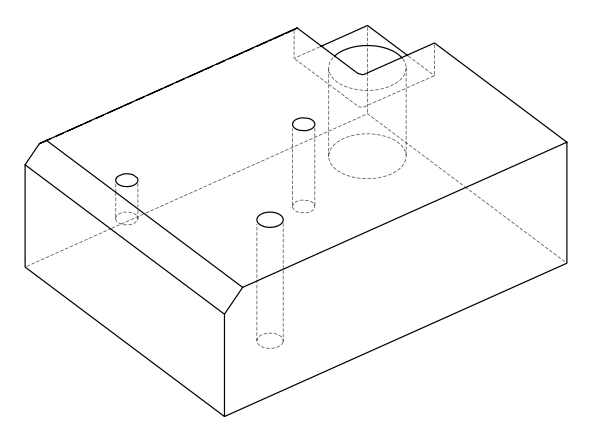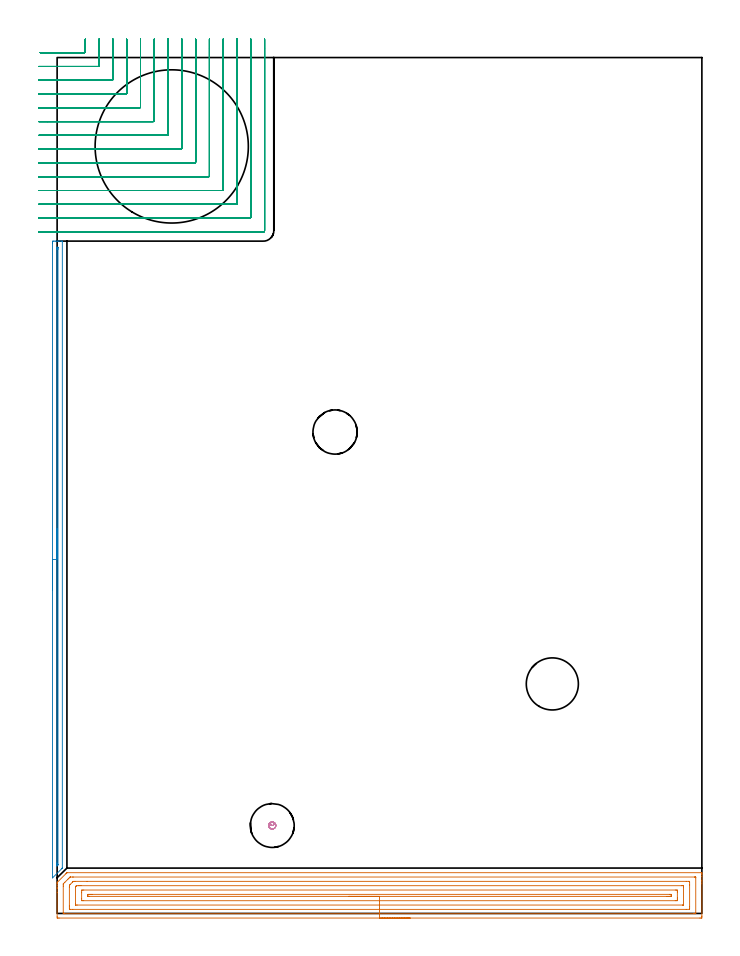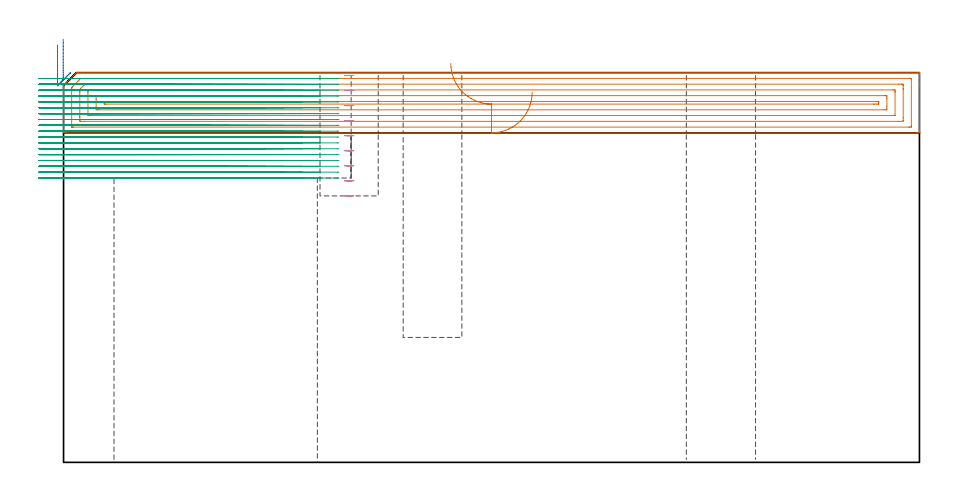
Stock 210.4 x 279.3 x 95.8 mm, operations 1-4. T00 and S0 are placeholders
(PLAN: 9 operations, 6 tool changes, 61.1 min)
(1 AREA_MILL | FG_CHAMFER_SURFACE | UGT0205_001 | 10.29 min | 23043 mm3)
(2 AREA_MILL_1 | FG_CHAMFER_SURFACE_1 | UGT0205_001 | 3.44 min | 1067 mm3)
(3 MILL_CORNER_NOTCH_RECTANGULAR | CORNER_NOTCH_RECTANGULAR | NXT0201_008 | Follow Part, ap 1.5, ae 75% | 44.92 min | 109620 mm3)
(4 MILL_BLIND_HOLE_FROM_SOLID_MATERIAL | STEP1POCKET | UGT0201_130 | Spiral | 0.4 min | 4870 mm3)
(5 MILL_BLIND_HOLE_FROM_SOLID_MATERIAL_1 | STEP1POCKET_1 | UGT0201_130 | Spiral | 0.87 min | 10599 mm3)
(6 INDEXABLE_INSERT_DRILL_THROUGH_HOLE_FROM_SOLID | STEP1HOLE | NXT0302_038 | 0.3 min | 137215 mm3)
(7 SPOT_DRILL | STEP1HOLE_1 | NXT0321_9005460120000 | 0.03 min | 5 mm3)
(8 DRILL_THROUGH_HOLE_INTO_CENTER | STEP1HOLE_1 | NXT0301_065 | 0.41 min | 6626 mm3)
(9 DRILL_TO_ENLARGE_THROUGH_HOLE | STEP1HOLE_1 | UGT0301_044 | 0.42 min | 15096 mm3)
(TOOL UGT0205_001 | Chamfer Mill 20 x 3 x 45 deg. | D20 FL50 Z2)
(TOOL NXT0201_008 | ENDMILL 6mm [2P460-0600-NA 1630] | D6 FL26 Z6)
(TOOL UGT0201_130 | Carbide End Mill 12.0 | D12 FL15 Z4)
(TOOL NXT0302_038 | Index. Insert Drill 50mm [880-D5000L50-04] | D50 PA176 FL200 Z2)
(TOOL NXT0321_9005460120000 | NC Spot Drill, 142deg, 12mm, Carbide, Uncoated | D12 PA142 FL30 Z2)
(TOOL NXT0301_065 | Carbide Drill 9.4mm [860.1-0940-075A1-MM 2214] | D9.4 PA140 FL98 Z2)
(TOOL UGT0301_044 | Twist Drill 17 mm | D17 PA118 FL125 Z2)
(OP 1 AREA_MILL)
G17 G21 G94 G90
T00 M6
G54
G17 G0 G90 X115.2 Y-1.5 S1061 M3
G43 Z105.8 H0
Z91.
G94 G1 X115.162 Z90.128 F250.
X115.048 Z89.264
X114.859 Z88.412
X114.597 Z87.58
X114.263 Z86.774
X113.86 Z86.
X113.392 Z85.264
X112.86 Z84.572
X112.271 Z83.929
X111.628 Z83.34
X110.936 Z82.808
X110.2 Z82.34
X109.426 Z81.937
X108.62 Z81.603
X107.788 Z81.341
X106.936 Z81.152
X106.072 Z81.038
X105.2 Z81.
X0.624
X0.235 Y-1.496 Z81.002
X0.01 Y-1.493 Z81.005
X0. Y-1.114 Z81.383
Y6.777 Z89.272
Y8.182 Z90.678
Y8.53 Z91.026
Y9.227 Z91.727
Y9.845 Z92.345
X0.001 Y9.937 Z92.436
X0.01 Y10.101 Z92.594
X0.171 Y10.271 Z92.771
X2.859 Y12.96 Z95.458
X3.135 Y13.233 Z95.73
X3.206 Y13.296 Z95.789
X3.306 Y13.3 Z95.8
X210.222
X210.39 Y13.298 Z95.789
X210.397 Y13.149 Z95.641
X210.4 Y12.993 Z95.493
Y12.734 Z95.234
Y12.037 Z94.532
Y10.812 Z93.309
Y10.284 Z92.778
Y9.671 Z92.167
Y-0.85 Z81.648
X210.396 Y-1.114 Z81.383
X210.39 Y-1.493 Z81.005
X210.165 Y-1.496 Z81.002
X209.776 Y-1.5 Z81.
X105.2
Y-0.086 Z82.414
X2.412 Y-0.085 Z82.415
X2.256 Y-0.084 Z82.416
X2.055 Y-0.08 Z82.42
X2.013 Y-0.079 Z82.421
X2.007 Y-0.051 Z82.449
X2.004 Y-0.018 Z82.482
X2.001 Y0.166 Z82.666
Y8.934 Z91.434
X2.006 Y9.407 Z91.907
X2.01 Y9.609 Z92.109
X2.015 Y9.654 Z92.154
X2.04 Y9.683 Z92.183
X2.083 Y9.73 Z92.23
X2.412 Y10.062 Z92.562
X2.524 Y10.174 Z92.674
X3.51 Y11.161 Z93.661
X3.853 Y11.501 Z94.001
X4.2 Y11.843 Z94.343
X4.243 Y11.879 Z94.379
X4.278 Y11.881 Z94.381
X4.356 Y11.884 Z94.384
X5.094 Y11.886 Z94.386
X5.248
X207.988 Y11.885 Z94.385
X208.144 Y11.884 Z94.384
X208.345 Y11.88 Z94.38
X208.387 Y11.879 Z94.379
X208.392 Y11.851 Z94.351
X208.396 Y11.818 Z94.318
X208.399 Y11.634 Z94.134
X208.4 Y0.236 Z82.736
X208.398 Y0.101 Z82.601
X208.394 Y-0.007 Z82.493
X208.39 Y-0.073 Z82.427
X208.356 Y-0.079 Z82.421
X207.988 Y-0.084 Z82.416
X207.833 Y-0.085 Z82.415
X105.2 Y-0.086 Z82.414
Y1.328 Z83.828
X5.094 Y1.329 Z83.829
X4.39 Y1.33 Z83.83
X4.2 Y1.332 Z83.832
X4.018 Y1.335 Z83.835
X4.009 Y1.516 Z84.016
X4.003 Y1.71 Z84.21
X4. Y2.393 Z84.893
Y2.589 Z85.089
X4.001 Y8.53 Z91.03
X4.002 Y8.724 Z91.224
X4.01 Y8.922 Z91.422
X4.033 Y9.222 Z91.722
X4.2 Y9.401 Z91.901
X5.083 Y10.284 Z92.784
X5.094 Y10.294 Z92.794
X5.275 Y10.463 Z92.963
X5.445 Y10.466 Z92.966
X5.797 Y10.47 Z92.97
X9.79 Y10.472 Z92.972
X205.307 Y10.471 Z92.971
X206.01 Y10.47 Z92.97
X206.2 Y10.468 Z92.968
X206.382 Y10.465 Z92.965
X206.391 Y10.284 Z92.784
X206.397 Y10.091 Z92.591
X206.4 Y9.407 Z91.907
Y9.211 Z91.711
X206.399 Y2.198 Z84.698
X206.39 Y1.516 Z84.016
X206.385 Y1.335 Z83.835
X205.307 Y1.329 Z83.829
X105.2 Y1.328 Z83.828
Y2.743 Z85.243
X6.524
X6.146 Y2.745 Z85.245
X6.08 Y2.746 Z85.246
X6.017 Y2.749 Z85.249
X6.01 Y2.839 Z85.339
X6. Y3.257 Z85.757
Y3.27 Z85.77
X6.001 Y8.53 Z91.03
X6.01 Y8.744 Z91.244
X6.147 Y8.89 Z91.39
X6.25 Y8.995 Z91.495
X6.294 Y9.036 Z91.536
X6.313 Y9.05 Z91.55
X6.349 Y9.052 Z91.552
X6.881 Y9.056 Z91.556
X7.238 Y9.057 Z91.557
X7.775
X203.876
X204.254 Y9.055 Z91.555
X204.32 Y9.054 Z91.554
X204.383 Y9.051 Z91.551
X204.39 Y8.961 Z91.461
X204.4 Y8.543 Z91.043
Y8.53 Z91.03
X204.399 Y2.838 Z85.338
X204.398 Y2.784 Z85.284
X204.394 Y2.758 Z85.258
X204.391 Y2.75 Z85.25
X204.377 Y2.748 Z85.248
X204.235 Y2.745 Z85.245
X204.056 Y2.743 Z85.243
X105.2
Y4.157 Z86.657
X8.669
X8.225 Y4.161 Z86.661
X8.018 Y4.164 Z86.664
X8.01 Y4.282 Z86.782
X8.001 Y4.801 Z87.301
Y6.777 Z89.277
X8.007 Y7.426 Z89.926
X8.016 Y7.636 Z90.136
X8.227 Y7.639 Z90.139
X8.679 Y7.643 Z90.143
X201.731
X202.175 Y7.639 Z90.139
X202.382 Y7.636 Z90.136
X202.39 Y7.518 Z90.018
X202.399 Y6.999 Z89.499
Y5.023 Z87.523
X202.393 Y4.374 Z86.874
X202.384 Y4.164 Z86.664
X202.173 Y4.161 Z86.661
X201.721 Y4.157 Z86.657
X105.2
Y5.571 Z88.071
X10.456 Y5.572 Z88.072
X10.121 Y5.575 Z88.075
X10.027 Y5.578 Z88.078
X10.01 Y5.58 Z88.08
X10.007 Y5.594 Z88.094
X10.003 Y5.632 Z88.132
X10.002 Y5.751 Z88.251
X10.004 Y5.9 Z88.4
X10.01 Y6.123 Z88.623
X10.019 Y6.222 Z88.722
X10.125 Y6.225 Z88.725
X10.456 Y6.227 Z88.727
X11.015 Y6.229 Z88.729
X11.35
X199.944 Y6.228 Z88.728
X200.279 Y6.225 Z88.725
X200.373 Y6.222 Z88.722
X200.39 Y6.22 Z88.72
X200.393 Y6.206 Z88.706
X200.397 Y6.169 Z88.669
X200.398 Y6.049 Z88.549
X200.396 Y5.9 Z88.4
X200.39 Y5.677 Z88.177
X200.381 Y5.578 Z88.078
X200.275 Y5.575 Z88.075
X199.944 Y5.573 Z88.073
X199.385 Y5.571 Z88.071
X199.05
X105.2
X104.328 Z88.109
X103.464 Z88.223
X102.612 Z88.412
X101.78 Z88.674
X100.974 Z89.008
X100.2 Z89.411
X99.464 Z89.88
X98.772 Z90.411
X98.129 Z91.
X97.54 Z91.643
X97.008 Z92.335
X96.54 Z93.071
X96.137 Z93.845
X95.803 Z94.651
X95.541 Z95.483
X95.352 Z96.335
X95.238 Z97.2
X95.2 Z98.071
G0 Z105.8
M5
M2
(OP 2 AREA_MILL_1)
G17 G21 G94 G90
T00 M6
G54
G17 G0 G90 X-1.5 Y105.5 S1061 M3
G43 Z105.8 H0
Z102.6
G94 G1 Y105.538 Z101.728 F250.
Y105.652 Z100.864
Y105.841 Z100.012
Y106.103 Z99.18
Y106.437 Z98.374
Y106.84 Z97.6
Y107.308 Z96.864
Y107.84 Z96.172
Y108.429 Z95.529
Y109.072 Z94.94
Y109.764 Z94.409
Y110.5 Z93.94
Y111.274 Z93.537
Y112.08 Z93.203
Y112.912 Z92.941
Y113.764 Z92.752
Y114.628 Z92.638
Y115.5 Z92.6
X-1.499 Y218.771 Z92.601
X-1.497 Y219.071
X-1.493 Y219.39 Z92.602
X-1.205 Y219.4 Z92.889
X-0.689 Z93.408
X-0.335 Z93.761
X0.181 Z94.277
X0.535 Z94.63
X1.461 Z95.56
X1.583 Y219.396 Z95.675
X1.697 Y219.39 Z95.789
X1.7 Y219.218 Z95.8
Y14.911
X1.696 Y14.805 Z95.789
X1.656 Y14.758 Z95.752
X1.485 Y14.585 Z95.584
X-1.435 Y11.664 Z92.663
X-1.493 Y11.618 Z92.604
X-1.495 Y11.633 Z92.603
X-1.499 Y11.701 Z92.599
X-1.5 Y115.5 Z92.6
X-0.086 Z94.014
X-0.085 Y216.726 Z94.015
X-0.084 Y216.983 Z94.016
X-0.079 Y217.363 Z94.021
X-0.077 Y217.391 Z94.023
X-0.062 Y217.393 Z94.038
X-0.014 Y217.396 Z94.086
X0.131 Y217.398 Z94.231
X0.254 Y217.392 Z94.354
X0.279 Y217.389 Z94.379
X0.281 Y217.345 Z94.381
X0.284 Y217.241 Z94.384
X0.285 Y216.983 Z94.385
X0.286 Y216.727 Z94.386
X0.285 Y16.062 Z94.385
X0.284 Y15.931 Z94.384
X0.281 Y15.869 Z94.381
X0.279 Y15.842 Z94.379
X0.249 Y15.805 Z94.349
X0.012 Y15.57 Z94.112
X-0.05 Y15.512 Z94.05
X-0.079 Y15.495 Z94.021
X-0.081 Y15.545 Z94.019
X-0.084 Y15.805 Z94.016
X-0.085 Y16.169 Z94.015
X-0.086 Y16.443 Z94.014
Y115.5
Y116.372 Z94.052
Y117.236 Z94.166
Y118.088 Z94.355
Y118.92 Z94.617
Y119.726 Z94.951
Y120.5 Z95.354
Y121.236 Z95.823
Y121.928 Z96.354
Y122.571 Z96.943
Y123.16 Z97.586
Y123.692 Z98.279
Y124.16 Z99.014
Y124.563 Z99.788
Y124.897 Z100.594
Y125.159 Z101.426
Y125.348 Z102.278
Y125.462 Z103.143
Y125.5 Z104.014
G0 Z105.8
M5
M2
(OP 3 MILL_CORNER_NOTCH_RECTANGULAR)
G17 G21 G94 G90
T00 M6
G54
G17 G0 G90 X-5.538 Y280.9 S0 M3
G43 Z105.8 H1
Z94.361
G94 G1 X-2.538 F250.
X8.904 F500.
G3 X9.2 Y281.196 R0.3
G1 Y282.3
Y285.3 F250.
G0 Z105.8
X-6. Y276.4
Z94.361
G1 X-3.
X13.404 F500.
G3 X13.7 Y276.696 R0.3
G1 Y282.3
Y285.3 F250.
G0 Z105.8
X-6. Y271.9
Z94.361
G1 X-3.
X17.904 F500.
G3 X18.2 Y272.196 R0.3
G1 Y282.3
Y285.3 F250.
G0 Z105.8
X-6. Y267.4
Z94.361
G1 X-3.
X22.403 F500.
G3 X22.7 Y267.697 R0.3
G1 Y282.3
Y285.3 F250.
G0 Z105.8
X-6. Y262.9
Z94.361
G1 X-3.
X26.903 F500.
G3 X27.2 Y263.197 R0.3
G1 Y282.3
Y285.3 F250.
G0 Z105.8
X-6. Y258.4
Z94.361
G1 X-3.
X31.403 F500.
G3 X31.7 Y258.697 R0.3
G1 Y282.3
Y285.3 F250.
G0 Z105.8
X-6. Y253.9
Z94.361
G1 X-3.
X35.903 F500.
G3 X36.2 Y254.197 R0.3
G1 Y282.3
Y285.3 F250.
G0 Z105.8
X-6. Y249.4
Z94.361
G1 X-3.
X40.403 F500.
G3 X40.7 Y249.697 R0.3
G1 Y282.3
Y285.3 F250.
G0 Z105.8
X-6. Y244.9
Z94.361
G1 X-3.
X44.903 F500.
G3 X45.2 Y245.197 R0.3
G1 Y282.3
Y285.3 F250.
G0 Z105.8
X-6. Y240.4
Z94.361
G1 X-3.
X49.403 F500.
G3 X49.7 Y240.697 R0.3
G1 Y282.3
Y285.3 F250.
G0 Z105.8
X-6. Y235.9
Z94.361
G1 X-3.
X53.902 F500.
G3 X54.2 Y236.198 R0.3
G1 Y282.3
Y285.3 F250.
G0 Z105.8
X-6. Y231.4
Z94.361
G1 X-3.
X58.402 F500.
G3 X58.7 Y231.698 R0.3
G1 Y282.3
Y285.3 F250.
G0 Z105.8
X-6. Y226.9
Z94.361
G1 X-3.
X62.902 F500.
G3 X63.2 Y227.198 R0.3
G1 Y282.3
Y285.3 F250.
G0 Z105.8
X-6. Y222.4
Z94.361
G1 X-3.
X67.3 F500.
G3 X67.7 Y222.8 R0.4
G1 Y282.3
Y285.3 F250.
G0 Z105.8
X-5.538 Y280.9
Z92.922
G1 X-2.538
X8.904 F500.
G3 X9.2 Y281.196 R0.3
G1 Y282.3
Y285.3 F250.
G0 Z105.8
X-6. Y276.4
Z92.922
G1 X-3.
X13.404 F500.
G3 X13.7 Y276.696 R0.3
G1 Y282.3
Y285.3 F250.
G0 Z105.8
X-6. Y271.9
Z92.922
G1 X-3.
X17.904 F500.
G3 X18.2 Y272.196 R0.3
G1 Y282.3
Y285.3 F250.
G0 Z105.8
X-6. Y267.4
Z92.922
G1 X-3.
X22.403 F500.
G3 X22.7 Y267.697 R0.3
G1 Y282.3
Y285.3 F250.
G0 Z105.8
X-6. Y262.9
Z92.922
G1 X-3.
X26.903 F500.
G3 X27.2 Y263.197 R0.3
G1 Y282.3
Y285.3 F250.
G0 Z105.8
X-6. Y258.4
Z92.922
G1 X-3.
X31.403 F500.
G3 X31.7 Y258.697 R0.3
G1 Y282.3
Y285.3 F250.
G0 Z105.8
X-6. Y253.9
Z92.922
G1 X-3.
X35.903 F500.
G3 X36.2 Y254.197 R0.3
G1 Y282.3
Y285.3 F250.
G0 Z105.8
X-6. Y249.4
Z92.922
G1 X-3.
X40.403 F500.
G3 X40.7 Y249.697 R0.3
G1 Y282.3
Y285.3 F250.
G0 Z105.8
X-6. Y244.9
Z92.922
G1 X-3.
X44.903 F500.
G3 X45.2 Y245.197 R0.3
G1 Y282.3
Y285.3 F250.
G0 Z105.8
X-6. Y240.4
Z92.922
G1 X-3.
X49.402 F500.
G3 X49.7 Y240.698 R0.3
G1 Y282.3
Y285.3 F250.
G0 Z105.8
X-6. Y235.9
Z92.922
G1 X-3.
X53.902 F500.
G3 X54.2 Y236.198 R0.3
G1 Y282.3
Y285.3 F250.
G0 Z105.8
X-6. Y231.4
Z92.922
G1 X-3.
X58.402 F500.
G3 X58.7 Y231.698 R0.3
G1 Y282.3
Y285.3 F250.
G0 Z105.8
X-6. Y226.9
Z92.922
G1 X-3.
X62.902 F500.
G3 X63.2 Y227.198 R0.3
G1 Y282.3
Y285.3 F250.
G0 Z105.8
X-6. Y222.4
Z92.922
G1 X-3.
X67.3 F500.
G3 X67.7 Y222.8 R0.4
G1 Y282.3
Y285.3 F250.
G0 Z105.8
X-5.538 Y280.9
Z91.483
G1 X-2.538
X8.904 F500.
G3 X9.2 Y281.196 R0.3
G1 Y282.3
Y285.3 F250.
G0 Z105.8
X-6. Y276.4
Z91.483
G1 X-3.
X13.404 F500.
G3 X13.7 Y276.696 R0.3
G1 Y282.3
Y285.3 F250.
G0 Z105.8
X-6. Y271.9
Z91.483
G1 X-3.
X17.904 F500.
G3 X18.2 Y272.196 R0.3
G1 Y282.3
Y285.3 F250.
G0 Z105.8
X-6. Y267.4
Z91.483
G1 X-3.
X22.403 F500.
G3 X22.7 Y267.697 R0.3
G1 Y282.3
Y285.3 F250.
G0 Z105.8
X-6. Y262.9
Z91.483
G1 X-3.
X26.903 F500.
G3 X27.2 Y263.197 R0.3
G1 Y282.3
Y285.3 F250.
G0 Z105.8
X-6. Y258.4
Z91.483
G1 X-3.
X31.403 F500.
G3 X31.7 Y258.697 R0.3
G1 Y282.3
Y285.3 F250.
G0 Z105.8
X-6. Y253.9
Z91.483
G1 X-3.
X35.903 F500.
G3 X36.2 Y254.197 R0.3
G1 Y282.3
Y285.3 F250.
G0 Z105.8
X-6. Y249.4
Z91.483
G1 X-3.
X40.403 F500.
G3 X40.7 Y249.697 R0.3
G1 Y282.3
Y285.3 F250.
G0 Z105.8
X-6. Y244.9
Z91.483
G1 X-3.
X44.903 F500.
G3 X45.2 Y245.197 R0.3
G1 Y282.3
Y285.3 F250.
G0 Z105.8
X-6. Y240.4
Z91.483
G1 X-3.
X49.402 F500.
G3 X49.7 Y240.698 R0.3
G1 Y282.3
Y285.3 F250.
G0 Z105.8
X-6. Y235.9
Z91.483
G1 X-3.
X53.902 F500.
G3 X54.2 Y236.198 R0.3
G1 Y282.3
Y285.3 F250.
G0 Z105.8
X-6. Y231.4
Z91.483
G1 X-3.
X58.402 F500.
G3 X58.7 Y231.698 R0.3
G1 Y282.3
Y285.3 F250.
G0 Z105.8
X-6. Y226.9
Z91.483
G1 X-3.
X62.902 F500.
G3 X63.2 Y227.198 R0.3
G1 Y282.3
Y285.3 F250.
G0 Z105.8
X-6. Y222.4
Z91.483
G1 X-3.
X67.3 F500.
G3 X67.7 Y222.8 R0.4
G1 Y282.3
Y285.3 F250.
G0 Z105.8
X-5.538 Y280.9
Z90.044
G1 X-2.538
X8.904 F500.
G3 X9.2 Y281.196 R0.3
G1 Y282.3
Y285.3 F250.
G0 Z105.8
X-6. Y276.4
Z90.044
G1 X-3.
X13.404 F500.
G3 X13.7 Y276.696 R0.3
G1 Y282.3
Y285.3 F250.
G0 Z105.8
X-6. Y271.9
Z90.044
G1 X-3.
X17.904 F500.
G3 X18.2 Y272.196 R0.3
G1 Y282.3
Y285.3 F250.
G0 Z105.8
X-6. Y267.4
Z90.044
G1 X-3.
X22.403 F500.
G3 X22.7 Y267.697 R0.3
G1 Y282.3
Y285.3 F250.
G0 Z105.8
X-6. Y262.9
Z90.044
G1 X-3.
X26.903 F500.
G3 X27.2 Y263.197 R0.3
G1 Y282.3
Y285.3 F250.
G0 Z105.8
X-6. Y258.4
Z90.044
G1 X-3.
X31.403 F500.
G3 X31.7 Y258.697 R0.3
G1 Y282.3
Y285.3 F250.
G0 Z105.8
X-6. Y253.9
Z90.044
G1 X-3.
X35.903 F500.
G3 X36.2 Y254.197 R0.3
G1 Y282.3
Y285.3 F250.
G0 Z105.8
X-6. Y249.4
Z90.044
G1 X-3.
X40.403 F500.
G3 X40.7 Y249.697 R0.3
G1 Y282.3
Y285.3 F250.
G0 Z105.8
X-6. Y244.9
Z90.044
G1 X-3.
X44.903 F500.
G3 X45.2 Y245.197 R0.3
G1 Y282.3
Y285.3 F250.
G0 Z105.8
X-6. Y240.4
Z90.044
G1 X-3.
X49.403 F500.
G3 X49.7 Y240.697 R0.3
G1 Y282.3
Y285.3 F250.
G0 Z105.8
X-6. Y235.9
Z90.044
G1 X-3.
X53.902 F500.
G3 X54.2 Y236.198 R0.3
G1 Y282.3
Y285.3 F250.
G0 Z105.8
X-6. Y231.4
Z90.044
G1 X-3.
X58.402 F500.
G3 X58.7 Y231.698 R0.3
G1 Y282.3
Y285.3 F250.
G0 Z105.8
X-6. Y226.9
Z90.044
G1 X-3.
X62.902 F500.
G3 X63.2 Y227.198 R0.3
G1 Y282.3
Y285.3 F250.
G0 Z105.8
X-6. Y222.4
Z90.044
G1 X-3.
X67.3 F500.
G3 X67.7 Y222.8 R0.4
G1 Y282.3
Y285.3 F250.
G0 Z105.8
X-5.538 Y280.9
Z88.605
G1 X-2.538
X8.904 F500.
G3 X9.2 Y281.196 R0.3
G1 Y282.3
Y285.3 F250.
G0 Z105.8
X-6. Y276.4
Z88.605
G1 X-3.
X13.404 F500.
G3 X13.7 Y276.696 R0.3
G1 Y282.3
Y285.3 F250.
G0 Z105.8
X-6. Y271.9
Z88.605
G1 X-3.
X17.904 F500.
G3 X18.2 Y272.196 R0.3
G1 Y282.3
Y285.3 F250.
G0 Z105.8
X-6. Y267.4
Z88.605
G1 X-3.
X22.403 F500.
G3 X22.7 Y267.697 R0.3
G1 Y282.3
Y285.3 F250.
G0 Z105.8
X-6. Y262.9
Z88.605
G1 X-3.
X26.903 F500.
G3 X27.2 Y263.197 R0.3
G1 Y282.3
Y285.3 F250.
G0 Z105.8
X-6. Y258.4
Z88.605
G1 X-3.
X31.403 F500.
G3 X31.7 Y258.697 R0.3
G1 Y282.3
Y285.3 F250.
G0 Z105.8
X-6. Y253.9
Z88.605
G1 X-3.
X35.903 F500.
G3 X36.2 Y254.197 R0.3
G1 Y282.3
Y285.3 F250.
G0 Z105.8
X-6. Y249.4
Z88.605
G1 X-3.
X40.403 F500.
G3 X40.7 Y249.697 R0.3
G1 Y282.3
Y285.3 F250.
G0 Z105.8
X-6. Y244.9
Z88.605
G1 X-3.
X44.903 F500.
G3 X45.2 Y245.197 R0.3
G1 Y282.3
Y285.3 F250.
G0 Z105.8
X-6. Y240.4
Z88.605
G1 X-3.
X49.402 F500.
G3 X49.7 Y240.698 R0.3
G1 Y282.3
Y285.3 F250.
G0 Z105.8
X-6. Y235.9
Z88.605
G1 X-3.
X53.902 F500.
G3 X54.2 Y236.198 R0.3
G1 Y282.3
Y285.3 F250.
G0 Z105.8
X-6. Y231.4
Z88.605
G1 X-3.
X58.402 F500.
G3 X58.7 Y231.698 R0.3
G1 Y282.3
Y285.3 F250.
G0 Z105.8
X-6. Y226.9
Z88.605
G1 X-3.
X62.902 F500.
G3 X63.2 Y227.198 R0.3
G1 Y282.3
Y285.3 F250.
G0 Z105.8
X-6. Y222.4
Z88.605
G1 X-3.
X67.3 F500.
G3 X67.7 Y222.8 R0.4
G1 Y282.3
Y285.3 F250.
G0 Z105.8
X-5.538 Y280.9
Z87.167
G1 X-2.538
X8.904 F500.
G3 X9.2 Y281.196 R0.3
G1 Y282.3
Y285.3 F250.
G0 Z105.8
X-6. Y276.4
Z87.167
G1 X-3.
X13.404 F500.
G3 X13.7 Y276.696 R0.3
G1 Y282.3
Y285.3 F250.
G0 Z105.8
X-6. Y271.9
Z87.167
G1 X-3.
X17.904 F500.
G3 X18.2 Y272.196 R0.3
G1 Y282.3
Y285.3 F250.
G0 Z105.8
X-6. Y267.4
Z87.167
G1 X-3.
X22.403 F500.
G3 X22.7 Y267.697 R0.3
G1 Y282.3
Y285.3 F250.
G0 Z105.8
X-6. Y262.9
Z87.167
G1 X-3.
X26.903 F500.
G3 X27.2 Y263.197 R0.3
G1 Y282.3
Y285.3 F250.
G0 Z105.8
X-6. Y258.4
Z87.167
G1 X-3.
X31.403 F500.
G3 X31.7 Y258.697 R0.3
G1 Y282.3
Y285.3 F250.
G0 Z105.8
X-6. Y253.9
Z87.167
G1 X-3.
X35.903 F500.
G3 X36.2 Y254.197 R0.3
G1 Y282.3
Y285.3 F250.
G0 Z105.8
X-6. Y249.4
Z87.167
G1 X-3.
X40.403 F500.
G3 X40.7 Y249.697 R0.3
G1 Y282.3
Y285.3 F250.
G0 Z105.8
X-6. Y244.9
Z87.167
G1 X-3.
X44.903 F500.
G3 X45.2 Y245.197 R0.3
G1 Y282.3
Y285.3 F250.
G0 Z105.8
X-6. Y240.4
Z87.167
G1 X-3.
X49.402 F500.
G3 X49.7 Y240.698 R0.3
G1 Y282.3
Y285.3 F250.
G0 Z105.8
X-6. Y235.9
Z87.167
G1 X-3.
X53.902 F500.
G3 X54.2 Y236.198 R0.3
G1 Y282.3
Y285.3 F250.
G0 Z105.8
X-6. Y231.4
Z87.167
G1 X-3.
X58.402 F500.
G3 X58.7 Y231.698 R0.3
G1 Y282.3
Y285.3 F250.
G0 Z105.8
X-6. Y226.9
Z87.167
G1 X-3.
X62.902 F500.
G3 X63.2 Y227.198 R0.3
G1 Y282.3
Y285.3 F250.
G0 Z105.8
X-6. Y222.4
Z87.167
G1 X-3.
X67.3 F500.
G3 X67.7 Y222.8 R0.4
G1 Y282.3
Y285.3 F250.
G0 Z105.8
X-5.538 Y280.9
Z85.728
G1 X-2.538
X8.904 F500.
G3 X9.2 Y281.196 R0.3
G1 Y282.3
Y285.3 F250.
G0 Z105.8
X-6. Y276.4
Z85.728
G1 X-3.
X13.404 F500.
G3 X13.7 Y276.696 R0.3
G1 Y282.3
Y285.3 F250.
G0 Z105.8
X-6. Y271.9
Z85.728
G1 X-3.
X17.904 F500.
G3 X18.2 Y272.196 R0.3
G1 Y282.3
Y285.3 F250.
G0 Z105.8
X-6. Y267.4
Z85.728
G1 X-3.
X22.403 F500.
G3 X22.7 Y267.697 R0.3
G1 Y282.3
Y285.3 F250.
G0 Z105.8
X-6. Y262.9
Z85.728
G1 X-3.
X26.903 F500.
G3 X27.2 Y263.197 R0.3
G1 Y282.3
Y285.3 F250.
G0 Z105.8
X-6. Y258.4
Z85.728
G1 X-3.
X31.403 F500.
G3 X31.7 Y258.697 R0.3
G1 Y282.3
Y285.3 F250.
G0 Z105.8
X-6. Y253.9
Z85.728
G1 X-3.
X35.903 F500.
G3 X36.2 Y254.197 R0.3
G1 Y282.3
Y285.3 F250.
G0 Z105.8
X-6. Y249.4
Z85.728
G1 X-3.
X40.403 F500.
G3 X40.7 Y249.697 R0.3
G1 Y282.3
Y285.3 F250.
G0 Z105.8
X-6. Y244.9
Z85.728
G1 X-3.
X44.903 F500.
G3 X45.2 Y245.197 R0.3
G1 Y282.3
Y285.3 F250.
G0 Z105.8
X-6. Y240.4
Z85.728
G1 X-3.
X49.402 F500.
G3 X49.7 Y240.698 R0.3
G1 Y282.3
Y285.3 F250.
G0 Z105.8
X-6. Y235.9
Z85.728
G1 X-3.
X53.902 F500.
G3 X54.2 Y236.198 R0.3
G1 Y282.3
Y285.3 F250.
G0 Z105.8
X-6. Y231.4
Z85.728
G1 X-3.
X58.402 F500.
G3 X58.7 Y231.698 R0.3
G1 Y282.3
Y285.3 F250.
G0 Z105.8
X-6. Y226.9
Z85.728
G1 X-3.
X62.902 F500.
G3 X63.2 Y227.198 R0.3
G1 Y282.3
Y285.3 F250.
G0 Z105.8
X-6. Y222.4
Z85.728
G1 X-3.
X67.3 F500.
G3 X67.7 Y222.8 R0.4
G1 Y282.3
Y285.3 F250.
G0 Z105.8
X-5.538 Y280.9
Z84.289
G1 X-2.538
X8.904 F500.
G3 X9.2 Y281.196 R0.3
G1 Y282.3
Y285.3 F250.
G0 Z105.8
X-6. Y276.4
Z84.289
G1 X-3.
X13.404 F500.
G3 X13.7 Y276.696 R0.3
G1 Y282.3
Y285.3 F250.
G0 Z105.8
X-6. Y271.9
Z84.289
G1 X-3.
X17.904 F500.
G3 X18.2 Y272.196 R0.3
G1 Y282.3
Y285.3 F250.
G0 Z105.8
X-6. Y267.4
Z84.289
G1 X-3.
X22.403 F500.
G3 X22.7 Y267.697 R0.3
G1 Y282.3
Y285.3 F250.
G0 Z105.8
X-6. Y262.9
Z84.289
G1 X-3.
X26.903 F500.
G3 X27.2 Y263.197 R0.3
G1 Y282.3
Y285.3 F250.
G0 Z105.8
X-6. Y258.4
Z84.289
G1 X-3.
X31.403 F500.
G3 X31.7 Y258.697 R0.3
G1 Y282.3
Y285.3 F250.
G0 Z105.8
X-6. Y253.9
Z84.289
G1 X-3.
X35.903 F500.
G3 X36.2 Y254.197 R0.3
G1 Y282.3
Y285.3 F250.
G0 Z105.8
X-6. Y249.4
Z84.289
G1 X-3.
X40.403 F500.
G3 X40.7 Y249.697 R0.3
G1 Y282.3
Y285.3 F250.
G0 Z105.8
X-6. Y244.9
Z84.289
G1 X-3.
X44.903 F500.
G3 X45.2 Y245.197 R0.3
G1 Y282.3
Y285.3 F250.
G0 Z105.8
X-6. Y240.4
Z84.289
G1 X-3.
X49.402 F500.
G3 X49.7 Y240.698 R0.3
G1 Y282.3
Y285.3 F250.
G0 Z105.8
X-6. Y235.9
Z84.289
G1 X-3.
X53.902 F500.
G3 X54.2 Y236.198 R0.3
G1 Y282.3
Y285.3 F250.
G0 Z105.8
X-6. Y231.4
Z84.289
G1 X-3.
X58.402 F500.
G3 X58.7 Y231.698 R0.3
G1 Y282.3
Y285.3 F250.
G0 Z105.8
X-6. Y226.9
Z84.289
G1 X-3.
X62.902 F500.
G3 X63.2 Y227.198 R0.3
G1 Y282.3
Y285.3 F250.
G0 Z105.8
X-6. Y222.4
Z84.289
G1 X-3.
X67.3 F500.
G3 X67.7 Y222.8 R0.4
G1 Y282.3
Y285.3 F250.
G0 Z105.8
X-5.538 Y280.9
Z82.85
G1 X-2.538
X8.904 F500.
G3 X9.2 Y281.196 R0.3
G1 Y282.3
Y285.3 F250.
G0 Z105.8
X-6. Y276.4
Z82.85
G1 X-3.
X13.404 F500.
G3 X13.7 Y276.696 R0.3
G1 Y282.3
Y285.3 F250.
G0 Z105.8
X-6. Y271.9
Z82.85
G1 X-3.
X17.904 F500.
G3 X18.2 Y272.196 R0.3
G1 Y282.3
Y285.3 F250.
G0 Z105.8
X-6. Y267.4
Z82.85
G1 X-3.
X22.403 F500.
G3 X22.7 Y267.697 R0.3
G1 Y282.3
Y285.3 F250.
G0 Z105.8
X-6. Y262.9
Z82.85
G1 X-3.
X26.903 F500.
G3 X27.2 Y263.197 R0.3
G1 Y282.3
Y285.3 F250.
G0 Z105.8
X-6. Y258.4
Z82.85
G1 X-3.
X31.403 F500.
G3 X31.7 Y258.697 R0.3
G1 Y282.3
Y285.3 F250.
G0 Z105.8
X-6. Y253.9
Z82.85
G1 X-3.
X35.903 F500.
G3 X36.2 Y254.197 R0.3
G1 Y282.3
Y285.3 F250.
G0 Z105.8
X-6. Y249.4
Z82.85
G1 X-3.
X40.403 F500.
G3 X40.7 Y249.697 R0.3
G1 Y282.3
Y285.3 F250.
G0 Z105.8
X-6. Y244.9
Z82.85
G1 X-3.
X44.903 F500.
G3 X45.2 Y245.197 R0.3
G1 Y282.3
Y285.3 F250.
G0 Z105.8
X-6. Y240.4
Z82.85
G1 X-3.
X49.402 F500.
G3 X49.7 Y240.698 R0.3
G1 Y282.3
Y285.3 F250.
G0 Z105.8
X-6. Y235.9
Z82.85
G1 X-3.
X53.902 F500.
G3 X54.2 Y236.198 R0.3
G1 Y282.3
Y285.3 F250.
G0 Z105.8
X-6. Y231.4
Z82.85
G1 X-3.
X58.402 F500.
G3 X58.7 Y231.698 R0.3
G1 Y282.3
Y285.3 F250.
G0 Z105.8
X-6. Y226.9
Z82.85
G1 X-3.
X62.902 F500.
G3 X63.2 Y227.198 R0.3
G1 Y282.3
Y285.3 F250.
G0 Z105.8
X-6. Y222.4
Z82.85
G1 X-3.
X67.3 F500.
G3 X67.7 Y222.8 R0.4
G1 Y282.3
Y285.3 F250.
G0 Z105.8
X-5.538 Y280.9
Z81.411
G1 X-2.538
X8.904 F500.
G3 X9.2 Y281.196 R0.3
G1 Y282.3
Y285.3 F250.
G0 Z105.8
X-6. Y276.4
Z81.411
G1 X-3.
X13.404 F500.
G3 X13.7 Y276.696 R0.3
G1 Y282.3
Y285.3 F250.
G0 Z105.8
X-6. Y271.9
Z81.411
G1 X-3.
X17.904 F500.
G3 X18.2 Y272.196 R0.3
G1 Y282.3
Y285.3 F250.
G0 Z105.8
X-6. Y267.4
Z81.411
G1 X-3.
X22.403 F500.
G3 X22.7 Y267.697 R0.3
G1 Y282.3
Y285.3 F250.
G0 Z105.8
X-6. Y262.9
Z81.411
G1 X-3.
X26.903 F500.
G3 X27.2 Y263.197 R0.3
G1 Y282.3
Y285.3 F250.
G0 Z105.8
X-6. Y258.4
Z81.411
G1 X-3.
X31.403 F500.
G3 X31.7 Y258.697 R0.3
G1 Y282.3
Y285.3 F250.
G0 Z105.8
X-6. Y253.9
Z81.411
G1 X-3.
X35.903 F500.
G3 X36.2 Y254.197 R0.3
G1 Y282.3
Y285.3 F250.
G0 Z105.8
X-6. Y249.4
Z81.411
G1 X-3.
X40.403 F500.
G3 X40.7 Y249.697 R0.3
G1 Y282.3
Y285.3 F250.
G0 Z105.8
X-6. Y244.9
Z81.411
G1 X-3.
X44.903 F500.
G3 X45.2 Y245.197 R0.3
G1 Y282.3
Y285.3 F250.
G0 Z105.8
X-6. Y240.4
Z81.411
G1 X-3.
X49.402 F500.
G3 X49.7 Y240.698 R0.3
G1 Y282.3
Y285.3 F250.
G0 Z105.8
X-6. Y235.9
Z81.411
G1 X-3.
X53.902 F500.
G3 X54.2 Y236.198 R0.3
G1 Y282.3
Y285.3 F250.
G0 Z105.8
X-6. Y231.4
Z81.411
G1 X-3.
X58.402 F500.
G3 X58.7 Y231.698 R0.3
G1 Y282.3
Y285.3 F250.
G0 Z105.8
X-6. Y226.9
Z81.411
G1 X-3.
X62.902 F500.
G3 X63.2 Y227.198 R0.3
G1 Y282.3
Y285.3 F250.
G0 Z105.8
X-6. Y222.4
Z81.411
G1 X-3.
X67.3 F500.
G3 X67.7 Y222.8 R0.4
G1 Y282.3
Y285.3 F250.
G0 Z105.8
X-5.538 Y280.9
Z79.972
G1 X-2.538
X8.904 F500.
G3 X9.2 Y281.196 R0.3
G1 Y282.3
Y285.3 F250.
G0 Z105.8
X-6. Y276.4
Z79.972
G1 X-3.
X13.404 F500.
G3 X13.7 Y276.696 R0.3
G1 Y282.3
Y285.3 F250.
G0 Z105.8
X-6. Y271.9
Z79.972
G1 X-3.
X17.904 F500.
G3 X18.2 Y272.196 R0.3
G1 Y282.3
Y285.3 F250.
G0 Z105.8
X-6. Y267.4
Z79.972
G1 X-3.
X22.403 F500.
G3 X22.7 Y267.697 R0.3
G1 Y282.3
Y285.3 F250.
G0 Z105.8
X-6. Y262.9
Z79.972
G1 X-3.
X26.903 F500.
G3 X27.2 Y263.197 R0.3
G1 Y282.3
Y285.3 F250.
G0 Z105.8
X-6. Y258.4
Z79.972
G1 X-3.
X31.403 F500.
G3 X31.7 Y258.697 R0.3
G1 Y282.3
Y285.3 F250.
G0 Z105.8
X-6. Y253.9
Z79.972
G1 X-3.
X35.903 F500.
G3 X36.2 Y254.197 R0.3
G1 Y282.3
Y285.3 F250.
G0 Z105.8
X-6. Y249.4
Z79.972
G1 X-3.
X40.403 F500.
G3 X40.7 Y249.697 R0.3
G1 Y282.3
Y285.3 F250.
G0 Z105.8
X-6. Y244.9
Z79.972
G1 X-3.
X44.903 F500.
G3 X45.2 Y245.197 R0.3
G1 Y282.3
Y285.3 F250.
G0 Z105.8
X-6. Y240.4
Z79.972
G1 X-3.
X49.402 F500.
G3 X49.7 Y240.698 R0.3
G1 Y282.3
Y285.3 F250.
G0 Z105.8
X-6. Y235.9
Z79.972
G1 X-3.
X53.902 F500.
G3 X54.2 Y236.198 R0.3
G1 Y282.3
Y285.3 F250.
G0 Z105.8
X-6. Y231.4
Z79.972
G1 X-3.
X58.402 F500.
G3 X58.7 Y231.698 R0.3
G1 Y282.3
Y285.3 F250.
G0 Z105.8
X-6. Y226.9
Z79.972
G1 X-3.
X62.902 F500.
G3 X63.2 Y227.198 R0.3
G1 Y282.3
Y285.3 F250.
G0 Z105.8
X-6. Y222.4
Z79.972
G1 X-3.
X67.3 F500.
G3 X67.7 Y222.8 R0.4
G1 Y282.3
Y285.3 F250.
G0 Z105.8
X-5.538 Y280.9
Z78.533
G1 X-2.538
X8.904 F500.
G3 X9.2 Y281.196 R0.3
G1 Y282.3
Y285.3 F250.
G0 Z105.8
X-6. Y276.4
Z78.533
G1 X-3.
X13.404 F500.
G3 X13.7 Y276.696 R0.3
G1 Y282.3
Y285.3 F250.
G0 Z105.8
X-6. Y271.9
Z78.533
G1 X-3.
X17.904 F500.
G3 X18.2 Y272.196 R0.3
G1 Y282.3
Y285.3 F250.
G0 Z105.8
X-6. Y267.4
Z78.533
G1 X-3.
X22.403 F500.
G3 X22.7 Y267.697 R0.3
G1 Y282.3
Y285.3 F250.
G0 Z105.8
X-6. Y262.9
Z78.533
G1 X-3.
X26.903 F500.
G3 X27.2 Y263.197 R0.3
G1 Y282.3
Y285.3 F250.
G0 Z105.8
X-6. Y258.4
Z78.533
G1 X-3.
X31.403 F500.
G3 X31.7 Y258.697 R0.3
G1 Y282.3
Y285.3 F250.
G0 Z105.8
X-6. Y253.9
Z78.533
G1 X-3.
X35.903 F500.
G3 X36.2 Y254.197 R0.3
G1 Y282.3
Y285.3 F250.
G0 Z105.8
X-6. Y249.4
Z78.533
G1 X-3.
X40.403 F500.
G3 X40.7 Y249.697 R0.3
G1 Y282.3
Y285.3 F250.
G0 Z105.8
X-6. Y244.9
Z78.533
G1 X-3.
X44.903 F500.
G3 X45.2 Y245.197 R0.3
G1 Y282.3
Y285.3 F250.
G0 Z105.8
X-6. Y240.4
Z78.533
G1 X-3.
X49.402 F500.
G3 X49.7 Y240.698 R0.3
G1 Y282.3
Y285.3 F250.
G0 Z105.8
X-6. Y235.9
Z78.533
G1 X-3.
X53.902 F500.
G3 X54.2 Y236.198 R0.3
G1 Y282.3
Y285.3 F250.
G0 Z105.8
X-6. Y231.4
Z78.533
G1 X-3.
X58.402 F500.
G3 X58.7 Y231.698 R0.3
G1 Y282.3
Y285.3 F250.
G0 Z105.8
X-6. Y226.9
Z78.533
G1 X-3.
X62.902 F500.
G3 X63.2 Y227.198 R0.3
G1 Y282.3
Y285.3 F250.
G0 Z105.8
X-6. Y222.4
Z78.533
G1 X-3.
X67.3 F500.
G3 X67.7 Y222.8 R0.4
G1 Y282.3
Y285.3 F250.
G0 Z105.8
X-5.538 Y280.9
Z77.094
G1 X-2.538
X8.904 F500.
G3 X9.2 Y281.196 R0.3
G1 Y282.3
Y285.3 F250.
G0 Z105.8
X-6. Y276.4
Z77.094
G1 X-3.
X13.404 F500.
G3 X13.7 Y276.696 R0.3
G1 Y282.3
Y285.3 F250.
G0 Z105.8
X-6. Y271.9
Z77.094
G1 X-3.
X17.904 F500.
G3 X18.2 Y272.196 R0.3
G1 Y282.3
Y285.3 F250.
G0 Z105.8
X-6. Y267.4
Z77.094
G1 X-3.
X22.403 F500.
G3 X22.7 Y267.697 R0.3
G1 Y282.3
Y285.3 F250.
G0 Z105.8
X-6. Y262.9
Z77.094
G1 X-3.
X26.903 F500.
G3 X27.2 Y263.197 R0.3
G1 Y282.3
Y285.3 F250.
G0 Z105.8
X-6. Y258.4
Z77.094
G1 X-3.
X31.403 F500.
G3 X31.7 Y258.697 R0.3
G1 Y282.3
Y285.3 F250.
G0 Z105.8
X-6. Y253.9
Z77.094
G1 X-3.
X35.903 F500.
G3 X36.2 Y254.197 R0.3
G1 Y282.3
Y285.3 F250.
G0 Z105.8
X-6. Y249.4
Z77.094
G1 X-3.
X40.403 F500.
G3 X40.7 Y249.697 R0.3
G1 Y282.3
Y285.3 F250.
G0 Z105.8
X-6. Y244.9
Z77.094
G1 X-3.
X44.903 F500.
G3 X45.2 Y245.197 R0.3
G1 Y282.3
Y285.3 F250.
G0 Z105.8
X-6. Y240.4
Z77.094
G1 X-3.
X49.402 F500.
G3 X49.7 Y240.698 R0.3
G1 Y282.3
Y285.3 F250.
G0 Z105.8
X-6. Y235.9
Z77.094
G1 X-3.
X53.902 F500.
G3 X54.2 Y236.198 R0.3
G1 Y282.3
Y285.3 F250.
G0 Z105.8
X-6. Y231.4
Z77.094
G1 X-3.
X58.402 F500.
G3 X58.7 Y231.698 R0.3
G1 Y282.3
Y285.3 F250.
G0 Z105.8
X-6. Y226.9
Z77.094
G1 X-3.
X62.902 F500.
G3 X63.2 Y227.198 R0.3
G1 Y282.3
Y285.3 F250.
G0 Z105.8
X-6. Y222.4
Z77.094
G1 X-3.
X67.3 F500.
G3 X67.7 Y222.8 R0.4
G1 Y282.3
Y285.3 F250.
G0 Z105.8
X-5.538 Y280.9
Z75.656
G1 X-2.538
X8.904 F500.
G3 X9.2 Y281.196 R0.3
G1 Y282.3
Y285.3 F250.
G0 Z105.8
X-6. Y276.4
Z75.656
G1 X-3.
X13.404 F500.
G3 X13.7 Y276.696 R0.3
G1 Y282.3
Y285.3 F250.
G0 Z105.8
X-6. Y271.9
Z75.656
G1 X-3.
X17.904 F500.
G3 X18.2 Y272.196 R0.3
G1 Y282.3
Y285.3 F250.
G0 Z105.8
X-6. Y267.4
Z75.656
G1 X-3.
X22.403 F500.
G3 X22.7 Y267.697 R0.3
G1 Y282.3
Y285.3 F250.
G0 Z105.8
X-6. Y262.9
Z75.656
G1 X-3.
X26.903 F500.
G3 X27.2 Y263.197 R0.3
G1 Y282.3
Y285.3 F250.
G0 Z105.8
X-6. Y258.4
Z75.656
G1 X-3.
X31.403 F500.
G3 X31.7 Y258.697 R0.3
G1 Y282.3
Y285.3 F250.
G0 Z105.8
X-6. Y253.9
Z75.656
G1 X-3.
X35.903 F500.
G3 X36.2 Y254.197 R0.3
G1 Y282.3
Y285.3 F250.
G0 Z105.8
X-6. Y249.4
Z75.656
G1 X-3.
X40.403 F500.
G3 X40.7 Y249.697 R0.3
G1 Y282.3
Y285.3 F250.
G0 Z105.8
X-6. Y244.9
Z75.656
G1 X-3.
X44.903 F500.
G3 X45.2 Y245.197 R0.3
G1 Y282.3
Y285.3 F250.
G0 Z105.8
X-6. Y240.4
Z75.656
G1 X-3.
X49.402 F500.
G3 X49.7 Y240.698 R0.3
G1 Y282.3
Y285.3 F250.
G0 Z105.8
X-6. Y235.9
Z75.656
G1 X-3.
X53.902 F500.
G3 X54.2 Y236.198 R0.3
G1 Y282.3
Y285.3 F250.
G0 Z105.8
X-6. Y231.4
Z75.656
G1 X-3.
X58.402 F500.
G3 X58.7 Y231.698 R0.3
G1 Y282.3
Y285.3 F250.
G0 Z105.8
X-6. Y226.9
Z75.656
G1 X-3.
X62.902 F500.
G3 X63.2 Y227.198 R0.3
G1 Y282.3
Y285.3 F250.
G0 Z105.8
X-6. Y222.4
Z75.656
G1 X-3.
X67.3 F500.
G3 X67.7 Y222.8 R0.4
G1 Y282.3
Y285.3 F250.
G0 Z105.8
X-5.538 Y280.9
Z74.217
G1 X-2.538
X8.904 F500.
G3 X9.2 Y281.196 R0.3
G1 Y282.3
Y285.3 F250.
G0 Z105.8
X-6. Y276.4
Z74.217
G1 X-3.
X13.404 F500.
G3 X13.7 Y276.696 R0.3
G1 Y282.3
Y285.3 F250.
G0 Z105.8
X-6. Y271.9
Z74.217
G1 X-3.
X17.904 F500.
G3 X18.2 Y272.196 R0.3
G1 Y282.3
Y285.3 F250.
G0 Z105.8
X-6. Y267.4
Z74.217
G1 X-3.
X22.403 F500.
G3 X22.7 Y267.697 R0.3
G1 Y282.3
Y285.3 F250.
G0 Z105.8
X-6. Y262.9
Z74.217
G1 X-3.
X26.903 F500.
G3 X27.2 Y263.197 R0.3
G1 Y282.3
Y285.3 F250.
G0 Z105.8
X-6. Y258.4
Z74.217
G1 X-3.
X31.403 F500.
G3 X31.7 Y258.697 R0.3
G1 Y282.3
Y285.3 F250.
G0 Z105.8
X-6. Y253.9
Z74.217
G1 X-3.
X35.903 F500.
G3 X36.2 Y254.197 R0.3
G1 Y282.3
Y285.3 F250.
G0 Z105.8
X-6. Y249.4
Z74.217
G1 X-3.
X40.403 F500.
G3 X40.7 Y249.697 R0.3
G1 Y282.3
Y285.3 F250.
G0 Z105.8
X-6. Y244.9
Z74.217
G1 X-3.
X44.903 F500.
G3 X45.2 Y245.197 R0.3
G1 Y282.3
Y285.3 F250.
G0 Z105.8
X-6. Y240.4
Z74.217
G1 X-3.
X49.402 F500.
G3 X49.7 Y240.698 R0.3
G1 Y282.3
Y285.3 F250.
G0 Z105.8
X-6. Y235.9
Z74.217
G1 X-3.
X53.902 F500.
G3 X54.2 Y236.198 R0.3
G1 Y282.3
Y285.3 F250.
G0 Z105.8
X-6. Y231.4
Z74.217
G1 X-3.
X58.402 F500.
G3 X58.7 Y231.698 R0.3
G1 Y282.3
Y285.3 F250.
G0 Z105.8
X-6. Y226.9
Z74.217
G1 X-3.
X62.902 F500.
G3 X63.2 Y227.198 R0.3
G1 Y282.3
Y285.3 F250.
G0 Z105.8
X-6. Y222.4
Z74.217
G1 X-3.
X67.3 F500.
G3 X67.7 Y222.8 R0.4
G1 Y282.3
Y285.3 F250.
G0 Z105.8
X-5.538 Y280.9
Z72.778
G1 X-2.538
X8.904 F500.
G3 X9.2 Y281.196 R0.3
G1 Y282.3
Y285.3 F250.
G0 Z105.8
X-6. Y276.4
Z72.778
G1 X-3.
X13.404 F500.
G3 X13.7 Y276.696 R0.3
G1 Y282.3
Y285.3 F250.
G0 Z105.8
X-6. Y271.9
Z72.778
G1 X-3.
X17.904 F500.
G3 X18.2 Y272.196 R0.3
G1 Y282.3
Y285.3 F250.
G0 Z105.8
X-6. Y267.4
Z72.778
G1 X-3.
X22.403 F500.
G3 X22.7 Y267.697 R0.3
G1 Y282.3
Y285.3 F250.
G0 Z105.8
X-6. Y262.9
Z72.778
G1 X-3.
X26.903 F500.
G3 X27.2 Y263.197 R0.3
G1 Y282.3
Y285.3 F250.
G0 Z105.8
X-6. Y258.4
Z72.778
G1 X-3.
X31.403 F500.
G3 X31.7 Y258.697 R0.3
G1 Y282.3
Y285.3 F250.
G0 Z105.8
X-6. Y253.9
Z72.778
G1 X-3.
X35.903 F500.
G3 X36.2 Y254.197 R0.3
G1 Y282.3
Y285.3 F250.
G0 Z105.8
X-6. Y249.4
Z72.778
G1 X-3.
X40.403 F500.
G3 X40.7 Y249.697 R0.3
G1 Y282.3
Y285.3 F250.
G0 Z105.8
X-6. Y244.9
Z72.778
G1 X-3.
X44.903 F500.
G3 X45.2 Y245.197 R0.3
G1 Y282.3
Y285.3 F250.
G0 Z105.8
X-6. Y240.4
Z72.778
G1 X-3.
X49.402 F500.
G3 X49.7 Y240.698 R0.3
G1 Y282.3
Y285.3 F250.
G0 Z105.8
X-6. Y235.9
Z72.778
G1 X-3.
X53.902 F500.
G3 X54.2 Y236.198 R0.3
G1 Y282.3
Y285.3 F250.
G0 Z105.8
X-6. Y231.4
Z72.778
G1 X-3.
X58.402 F500.
G3 X58.7 Y231.698 R0.3
G1 Y282.3
Y285.3 F250.
G0 Z105.8
X-6. Y226.9
Z72.778
G1 X-3.
X62.902 F500.
G3 X63.2 Y227.198 R0.3
G1 Y282.3
Y285.3 F250.
G0 Z105.8
X-6. Y222.4
Z72.778
G1 X-3.
X67.3 F500.
G3 X67.7 Y222.8 R0.4
G1 Y282.3
Y285.3 F250.
G0 Z105.8
X-5.538 Y280.9
Z71.339
G1 X-2.538
X8.904 F500.
G3 X9.2 Y281.196 R0.3
G1 Y282.3
Y285.3 F250.
G0 Z105.8
X-6. Y276.4
Z71.339
G1 X-3.
X13.404 F500.
G3 X13.7 Y276.696 R0.3
G1 Y282.3
Y285.3 F250.
G0 Z105.8
X-6. Y271.9
Z71.339
G1 X-3.
X17.904 F500.
G3 X18.2 Y272.196 R0.3
G1 Y282.3
Y285.3 F250.
G0 Z105.8
X-6. Y267.4
Z71.339
G1 X-3.
X22.403 F500.
G3 X22.7 Y267.697 R0.3
G1 Y282.3
Y285.3 F250.
G0 Z105.8
X-6. Y262.9
Z71.339
G1 X-3.
X26.903 F500.
G3 X27.2 Y263.197 R0.3
G1 Y282.3
Y285.3 F250.
G0 Z105.8
X-6. Y258.4
Z71.339
G1 X-3.
X31.403 F500.
G3 X31.7 Y258.697 R0.3
G1 Y282.3
Y285.3 F250.
G0 Z105.8
X-6. Y253.9
Z71.339
G1 X-3.
X35.903 F500.
G3 X36.2 Y254.197 R0.3
G1 Y282.3
Y285.3 F250.
G0 Z105.8
X-6. Y249.4
Z71.339
G1 X-3.
X40.403 F500.
G3 X40.7 Y249.697 R0.3
G1 Y282.3
Y285.3 F250.
G0 Z105.8
X-6. Y244.9
Z71.339
G1 X-3.
X44.903 F500.
G3 X45.2 Y245.197 R0.3
G1 Y282.3
Y285.3 F250.
G0 Z105.8
X-6. Y240.4
Z71.339
G1 X-3.
X49.402 F500.
G3 X49.7 Y240.698 R0.3
G1 Y282.3
Y285.3 F250.
G0 Z105.8
X-6. Y235.9
Z71.339
G1 X-3.
X53.902 F500.
G3 X54.2 Y236.198 R0.3
G1 Y282.3
Y285.3 F250.
G0 Z105.8
X-6. Y231.4
Z71.339
G1 X-3.
X58.402 F500.
G3 X58.7 Y231.698 R0.3
G1 Y282.3
Y285.3 F250.
G0 Z105.8
X-6. Y226.9
Z71.339
G1 X-3.
X62.902 F500.
G3 X63.2 Y227.198 R0.3
G1 Y282.3
Y285.3 F250.
G0 Z105.8
X-6. Y222.4
Z71.339
G1 X-3.
X67.3 F500.
G3 X67.7 Y222.8 R0.4
G1 Y282.3
Y285.3 F250.
G0 Z105.8
X-5.538 Y280.9
Z69.9
G1 X-2.538
X8.904 F500.
G3 X9.2 Y281.196 R0.3
G1 Y282.3
Y285.3 F250.
G0 Z105.8
X-6. Y276.4
Z69.9
G1 X-3.
X13.404 F500.
G3 X13.7 Y276.696 R0.3
G1 Y282.3
Y285.3 F250.
G0 Z105.8
X-6. Y271.9
Z69.9
G1 X-3.
X17.904 F500.
G3 X18.2 Y272.196 R0.3
G1 Y282.3
Y285.3 F250.
G0 Z105.8
X-6. Y267.4
Z69.9
G1 X-3.
X22.403 F500.
G3 X22.7 Y267.697 R0.3
G1 Y282.3
Y285.3 F250.
G0 Z105.8
X-6. Y262.9
Z69.9
G1 X-3.
X26.903 F500.
G3 X27.2 Y263.197 R0.3
G1 Y282.3
Y285.3 F250.
G0 Z105.8
X-6. Y258.4
Z69.9
G1 X-3.
X31.403 F500.
G3 X31.7 Y258.697 R0.3
G1 Y282.3
Y285.3 F250.
G0 Z105.8
X-6. Y253.9
Z69.9
G1 X-3.
X35.903 F500.
G3 X36.2 Y254.197 R0.3
G1 Y282.3
Y285.3 F250.
G0 Z105.8
X-6. Y249.4
Z69.9
G1 X-3.
X40.403 F500.
G3 X40.7 Y249.697 R0.3
G1 Y282.3
Y285.3 F250.
G0 Z105.8
X-6. Y244.9
Z69.9
G1 X-3.
X44.903 F500.
G3 X45.2 Y245.197 R0.3
G1 Y282.3
Y285.3 F250.
G0 Z105.8
X-6. Y240.4
Z69.9
G1 X-3.
X49.402 F500.
G3 X49.7 Y240.698 R0.3
G1 Y282.3
Y285.3 F250.
G0 Z105.8
X-6. Y235.9
Z69.9
G1 X-3.
X53.902 F500.
G3 X54.2 Y236.198 R0.3
G1 Y282.3
Y285.3 F250.
G0 Z105.8
X-6. Y231.4
Z69.9
G1 X-3.
X58.402 F500.
G3 X58.7 Y231.698 R0.3
G1 Y282.3
Y285.3 F250.
G0 Z105.8
X-6. Y226.9
Z69.9
G1 X-3.
X62.902 F500.
G3 X63.2 Y227.198 R0.3
G1 Y282.3
Y285.3 F250.
G0 Z105.8
X-6. Y222.4
Z69.9
G1 X-3.
X67.3 F500.
G3 X67.7 Y222.8 R0.4
G1 Y282.3
Y285.3 F250.
G0 Z105.8
M5
M2
(OP 4 MILL_BLIND_HOLE_FROM_SOLID_MATERIAL)
G17 G21 G94 G90
T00 M6
G54
G17 G0 G90 X70.2 Y28.7 S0 M3
G43 Z105.8 H0
Z95.1
G94 G3 X70.775 Y29.275 R0.575 F250.
X70.2 Y29.85 R0.575
X69.05 Y28.7 R1.15
X70.2 Y29.85 R-1.15
X69.625 Y29.275 R0.575
X70.2 Y28.7 R0.575
G0 Z91.4
G3 X70.775 Y29.275 R0.575
X70.2 Y29.85 R0.575
X69.05 Y28.7 R1.15
X70.2 Y29.85 R-1.15
X69.625 Y29.275 R0.575
X70.2 Y28.7 R0.575
G0 Z87.7
G3 X70.775 Y29.275 R0.575
X70.2 Y29.85 R0.575
X69.05 Y28.7 R1.15
X70.2 Y29.85 R-1.15
X69.625 Y29.275 R0.575
X70.2 Y28.7 R0.575
G0 Z84.
G3 X70.775 Y29.275 R0.575
X70.2 Y29.85 R0.575
X69.05 Y28.7 R1.15
X70.2 Y29.85 R-1.15
X69.625 Y29.275 R0.575
X70.2 Y28.7 R0.575
G0 Z80.3
G3 X70.775 Y29.275 R0.575
X70.2 Y29.85 R0.575
X69.05 Y28.7 R1.15
X70.2 Y29.85 R-1.15
X69.625 Y29.275 R0.575
X70.2 Y28.7 R0.575
G0 Z76.6
G3 X70.775 Y29.275 R0.575
X70.2 Y29.85 R0.575
X69.05 Y28.7 R1.15
X70.2 Y29.85 R-1.15
X69.625 Y29.275 R0.575
X70.2 Y28.7 R0.575
G0 Z72.9
G3 X70.775 Y29.275 R0.575
X70.2 Y29.85 R0.575
X69.05 Y28.7 R1.15
X70.2 Y29.85 R-1.15
X69.625 Y29.275 R0.575
X70.2 Y28.7 R0.575
G0 Z69.2
G3 X70.775 Y29.275 R0.575
X70.2 Y29.85 R0.575
X69.05 Y28.7 R1.15
X70.2 Y29.85 R-1.15
X69.625 Y29.275 R0.575
X70.2 Y28.7 R0.575
G0 Z65.5
G3 X70.775 Y29.275 R0.575
X70.2 Y29.85 R0.575
X69.05 Y28.7 R1.15
X70.2 Y29.85 R-1.15
X69.625 Y29.275 R0.575
X70.2 Y28.7 R0.575
G0 Z105.8
M5
M2
